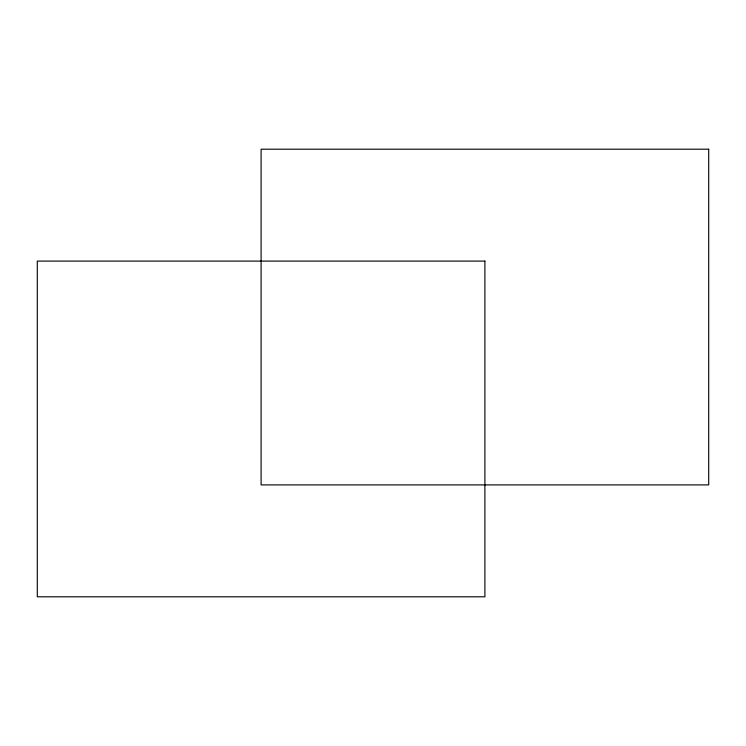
<?xml version="1.0" encoding="UTF-8"?>
<svg xmlns="http://www.w3.org/2000/svg" width="746" height="746" viewBox="0 0 746 746"><rect width="100%" height="100%" fill="white"/><g stroke="black" fill="none" stroke-linecap="round" stroke-linejoin="round"><path stroke-width="1.12" d="M708.7 149.2L261.1 149.2L261.1 484.9L708.7 484.9L708.7 149.2M484.9 261.1L37.3 261.1L37.3 596.8L484.9 596.8L484.9 261.1"/></g></svg>
